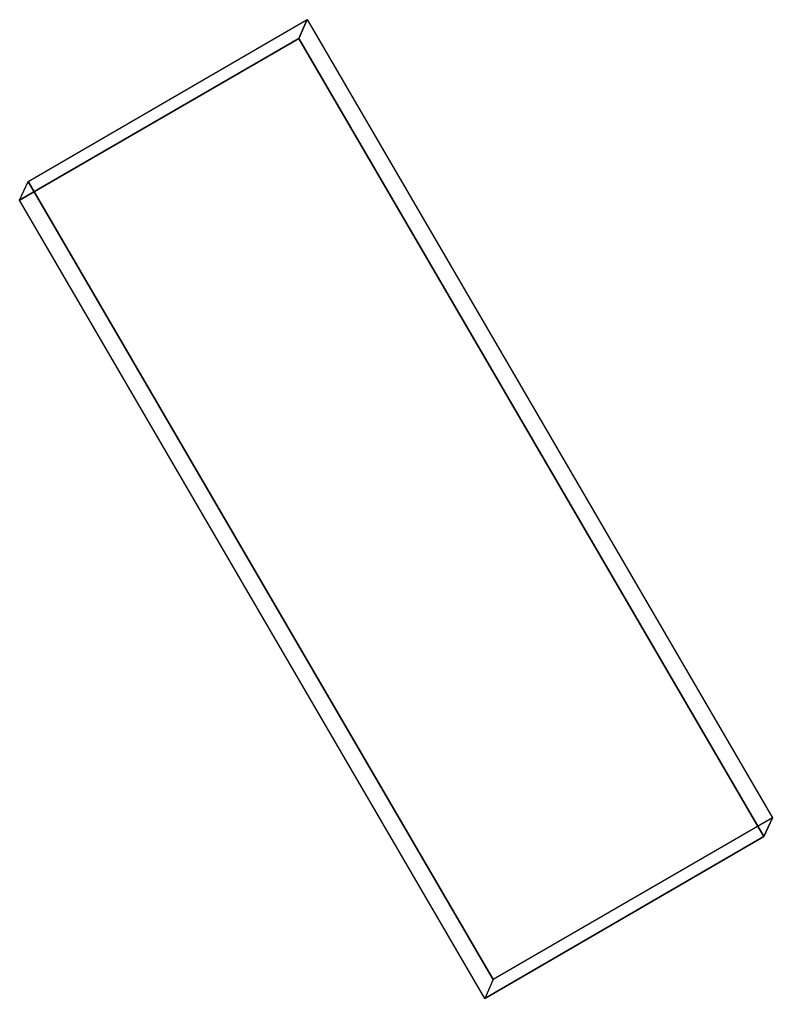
# Model space of a CAD drawing. Extents: x -44.91 to -39.47, y 66.3 to 73.37.
import ezdxf

# ---------------------------------------------------------------- set-up
doc = ezdxf.new("R2010")
doc.units = 0
doc.layers.get('0').update_dxf_attribs({"color": 254, "linetype": 'CONTINUOUS'})

msp = doc.modelspace()

# ---------------------------------------------------------------- meshes
at = {"color": 151}
mesh = msp.add_polyface(dxfattribs=at)
corners = [(-42.8285, 73.3692, -2.8527), (-39.4698, 67.6029, -2.5995), (-44.8446, 72.2003, -2.7296), (-41.4859, 66.434, -2.4765), (-42.8897, 73.2324, -5.1561), (-39.5311, 67.4661, -4.9029), (-44.9058, 72.0635, -5.033), (-41.5472, 66.2972, -4.7799)]
mesh.append_faces([[corners[k] for k in face] for face in [(0, 1, 3, 2), (0, 1, 5, 4), (1, 3, 7, 5), (2, 3, 7, 6), (2, 0, 4, 6), (4, 5, 7, 6)]], dxfattribs={"color": 151})

doc.saveas('drawing.dxf')
